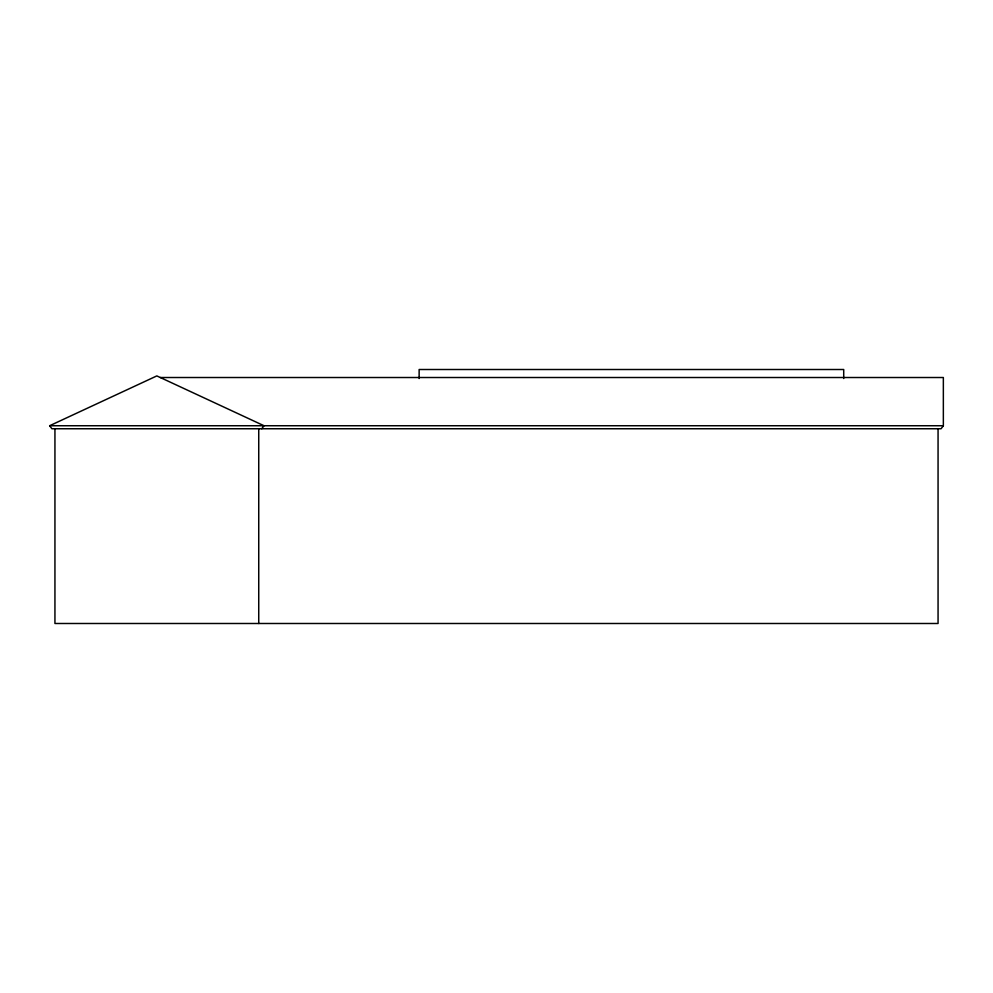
<?xml version="1.0" encoding="UTF-8"?>
<svg xmlns="http://www.w3.org/2000/svg" width="993" height="993" viewBox="0 0 993 993"><rect width="100%" height="100%" fill="white"/><g stroke="black" fill="none" stroke-linecap="round" stroke-linejoin="round"><path stroke-width="1.49" d="M261.755 428.753L264.014 425.736L156.832 375.913L49.65 425.736L51.909 428.753L941.091 428.753L943.35 425.736L943.35 377.514L160.258 377.514M49.65 425.736L943.35 425.736M938.062 428.753L938.062 623.492L54.938 623.492L54.938 428.753M843.715 378.519L843.715 369.508L419.133 369.508L419.133 378.519M258.739 428.753L258.739 623.492"/></g></svg>
